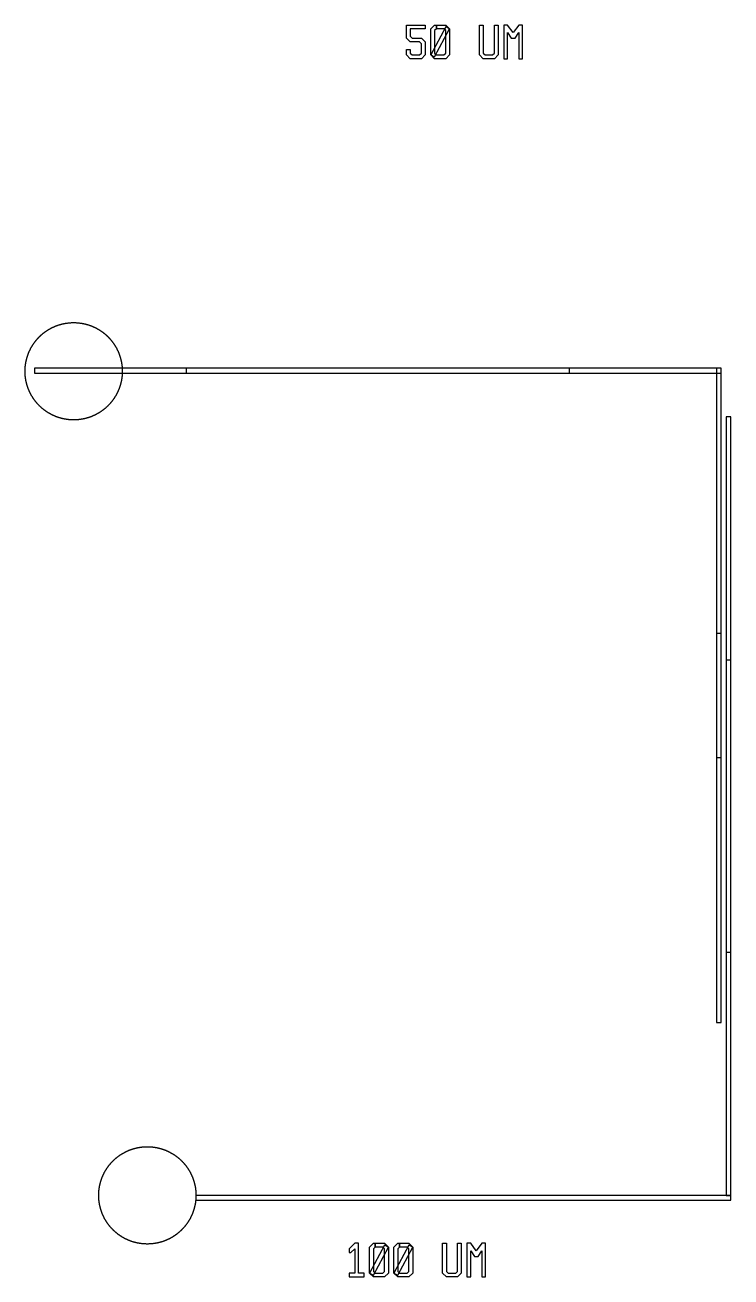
# Model space of a CAD drawing. Extents: x -15120 to 12634, y -34177 to 37439.
# Drawn here: x -14465 to 50, y -34177 to -8445 of the extents above; entities that cross this region are included whole.
import ezdxf

# ---------------------------------------------------------------- set-up
doc = ezdxf.new("R2010")
doc.units = 0
doc.layers.add('New_Layer', color=20, linetype='CONTINUOUS')
doc.layers.add('Poly', color=20, linetype='CONTINUOUS')

msp = doc.modelspace()

# ---------------------------------------------------------------- linework, layer by layer
at = {"layer": 'New_Layer'}
for points in [[(-12464.8, -15575.65), (-12465.1, -15589.75), (-12465.6, -15603.85), (-12466.3, -15617.9), (-12466.75, -15624.95), (-12467.2, -15631.95), (-12467.7, -15638.95), (-12468.3, -15646), (-12468.9, -15653), (-12469.6, -15660.05), (-12470.3, -15667.05), (-12471.05, -15674.05), (-12472.75, -15688.05), (-12473.65, -15695), (-12474.65, -15702), (-12475.65, -15708.95), (-12476.7, -15715.9), (-12477.8, -15722.85), (-12479, -15729.85), (-12480.2, -15736.75), (-12481.45, -15743.7), (-12482.75, -15750.6), (-12484.1, -15757.55), (-12485.5, -15764.4), (-12486.95, -15771.3), (-12488.45, -15778.15), (-12490, -15785.05), (-12491.6, -15791.9), (-12493.25, -15798.75), (-12494.95, -15805.6), (-12496.7, -15812.45), (-12498.5, -15819.25), (-12500.35, -15826.05), (-12502.2, -15832.8), (-12504.15, -15839.6), (-12506.15, -15846.4), (-12508.15, -15853.1), (-12510.25, -15859.85), (-12512.35, -15866.55), (-12516.75, -15879.95), (-12519.05, -15886.65), (-12521.35, -15893.3), (-12523.7, -15899.9), (-12526.1, -15906.55), (-12528.55, -15913.15), (-12531.05, -15919.7), (-12533.6, -15926.3), (-12536.2, -15932.85), (-12538.8, -15939.3), (-12541.5, -15945.85), (-12544.25, -15952.4), (-12547, -15958.8), (-12549.85, -15965.3), (-12552.7, -15971.7), (-12555.6, -15978.1), (-12558.55, -15984.5), (-12561.55, -15990.85), (-12564.6, -15997.2), (-12567.7, -16003.55), (-12570.85, -16009.9), (-12574.05, -16016.2), (-12577.25, -16022.45), (-12580.5, -16028.65), (-12583.8, -16034.85), (-12587.2, -16041.1), (-12590.55, -16047.2), (-12594, -16053.35), (-12597.5, -16059.5), (-12601.05, -16065.6), (-12604.6, -16071.65), (-12608.25, -16077.75), (-12611.85, -16083.7), (-12615.55, -16089.7), (-12619.35, -16095.75), (-12623.1, -16101.65), (-12626.95, -16107.6), (-12630.8, -16113.45), (-12634.7, -16119.3), (-12638.65, -16125.1), (-12642.65, -16130.95), (-12646.7, -16136.75), (-12650.75, -16142.45), (-12654.85, -16148.15), (-12659, -16153.85), (-12663.2, -16159.5), (-12667.45, -16165.15), (-12671.7, -16170.75), (-12676, -16176.3), (-12680.35, -16181.85), (-12684.75, -16187.35), (-12689.2, -16192.85), (-12693.65, -16198.3), (-12698.15, -16203.7), (-12702.7, -16209.1), (-12707.3, -16214.5), (-12711.9, -16219.75), (-12716.55, -16225.05), (-12721.25, -16230.3), (-12726, -16235.55), (-12730.75, -16240.75), (-12735.5, -16245.85), (-12740.4, -16251), (-12745.25, -16256.05), (-12750.15, -16261.1), (-12755.1, -16266.15), (-12760.1, -16271.15), (-12765.15, -16276.1), (-12770.2, -16281), (-12775.25, -16285.85), (-12780.4, -16290.75), (-12785.5, -16295.5), (-12790.7, -16300.25), (-12795.95, -16305), (-12801.2, -16309.7), (-12806.5, -16314.35), (-12811.75, -16318.95), (-12817.15, -16323.55), (-12822.55, -16328.1), (-12827.95, -16332.6), (-12833.4, -16337.05), (-12838.9, -16341.5), (-12844.4, -16345.9), (-12849.95, -16350.25), (-12855.5, -16354.55), (-12861.1, -16358.8), (-12866.75, -16363.05), (-12872.4, -16367.25), (-12878.1, -16371.4), (-12883.8, -16375.5), (-12889.5, -16379.55), (-12895.3, -16383.6), (-12901.15, -16387.6), (-12906.95, -16391.55), (-12912.8, -16395.45), (-12918.65, -16399.3), (-12924.6, -16403.15), (-12930.5, -16406.9), (-12936.55, -16410.7), (-12942.55, -16414.4), (-12948.5, -16418), (-12954.6, -16421.65), (-12960.65, -16425.2), (-12966.75, -16428.75), (-12972.9, -16432.25), (-12979.05, -16435.7), (-12985.15, -16439.05), (-12991.4, -16442.45), (-12997.6, -16445.75), (-13003.8, -16449), (-13010.05, -16452.2), (-13016.35, -16455.4), (-13022.7, -16458.55), (-13029.05, -16461.65), (-13035.4, -16464.7), (-13041.75, -16467.7), (-13048.15, -16470.65), (-13054.55, -16473.55), (-13060.95, -16476.4), (-13067.45, -16479.25), (-13073.85, -16482), (-13080.4, -16484.75), (-13086.95, -16487.45), (-13093.4, -16490.05), (-13099.95, -16492.65), (-13106.55, -16495.2), (-13113.1, -16497.7), (-13119.7, -16500.15), (-13126.35, -16502.55), (-13132.95, -16504.9), (-13139.6, -16507.2), (-13146.3, -16509.5), (-13159.7, -16513.9), (-13166.4, -16516), (-13173.15, -16518.1), (-13179.85, -16520.1), (-13186.65, -16522.1), (-13193.45, -16524.05), (-13200.2, -16525.9), (-13207, -16527.75), (-13213.8, -16529.55), (-13220.65, -16531.3), (-13227.5, -16533), (-13234.35, -16534.65), (-13241.2, -16536.25), (-13248.1, -16537.8), (-13254.95, -16539.3), (-13261.85, -16540.75), (-13268.7, -16542.15), (-13275.65, -16543.5), (-13282.55, -16544.8), (-13289.5, -16546.05), (-13296.4, -16547.25), (-13303.4, -16548.45), (-13310.35, -16549.55), (-13317.3, -16550.6), (-13324.25, -16551.6), (-13331.25, -16552.6), (-13338.2, -16553.5), (-13352.2, -16555.2), (-13359.2, -16555.95), (-13366.2, -16556.65), (-13373.25, -16557.35), (-13380.25, -16557.95), (-13387.3, -16558.55), (-13394.3, -16559.05), (-13401.3, -16559.5), (-13408.35, -16559.95), (-13422.4, -16560.65), (-13436.5, -16561.15), (-13450.6, -16561.45), (-13464.7, -16561.55), (-13478.8, -16561.45), (-13492.9, -16561.15), (-13507, -16560.65), (-13521.05, -16559.95), (-13528.1, -16559.5), (-13535.1, -16559.05), (-13542.1, -16558.55), (-13549.15, -16557.95), (-13556.15, -16557.35), (-13563.2, -16556.65), (-13570.2, -16555.95), (-13577.2, -16555.2), (-13591.2, -16553.5), (-13598.15, -16552.6), (-13605.15, -16551.6), (-13612.1, -16550.6), (-13619.05, -16549.55), (-13626, -16548.45), (-13633, -16547.25), (-13639.9, -16546.05), (-13646.85, -16544.8), (-13653.75, -16543.5), (-13660.7, -16542.15), (-13667.55, -16540.75), (-13674.45, -16539.3), (-13681.3, -16537.8), (-13688.2, -16536.25), (-13695.05, -16534.65), (-13701.9, -16533), (-13708.75, -16531.3), (-13715.6, -16529.55), (-13722.4, -16527.75), (-13729.2, -16525.9), (-13735.95, -16524.05), (-13742.75, -16522.1), (-13749.55, -16520.1), (-13756.25, -16518.1), (-13763, -16516), (-13769.7, -16513.9), (-13783.1, -16509.5), (-13789.8, -16507.2), (-13796.45, -16504.9), (-13803.05, -16502.55), (-13809.7, -16500.15), (-13816.3, -16497.7), (-13822.85, -16495.2), (-13829.45, -16492.65), (-13836, -16490.05), (-13842.45, -16487.45), (-13849, -16484.75), (-13855.55, -16482), (-13861.95, -16479.25), (-13868.45, -16476.4), (-13874.85, -16473.55), (-13881.25, -16470.65), (-13887.65, -16467.7), (-13894, -16464.7), (-13900.35, -16461.65), (-13906.7, -16458.55), (-13913.05, -16455.4), (-13919.35, -16452.2), (-13925.6, -16449), (-13931.8, -16445.75), (-13938, -16442.45), (-13944.25, -16439.05), (-13950.35, -16435.7), (-13956.5, -16432.25), (-13962.65, -16428.75), (-13968.75, -16425.2), (-13974.8, -16421.65), (-13980.9, -16418), (-13986.85, -16414.4), (-13992.85, -16410.7), (-13998.9, -16406.9), (-14004.8, -16403.15), (-14010.75, -16399.3), (-14016.6, -16395.45), (-14022.45, -16391.55), (-14028.25, -16387.6), (-14034.1, -16383.6), (-14039.9, -16379.55), (-14045.6, -16375.5), (-14051.3, -16371.4), (-14057, -16367.25), (-14062.65, -16363.05), (-14068.3, -16358.8), (-14073.9, -16354.55), (-14079.45, -16350.25), (-14085, -16345.9), (-14090.5, -16341.5), (-14096, -16337.05), (-14101.45, -16332.6), (-14106.85, -16328.1), (-14112.25, -16323.55), (-14117.65, -16318.95), (-14122.9, -16314.35), (-14128.2, -16309.7), (-14133.45, -16305), (-14138.7, -16300.25), (-14143.9, -16295.5), (-14149, -16290.75), (-14154.15, -16285.85), (-14159.2, -16281), (-14164.25, -16276.1), (-14169.3, -16271.15), (-14174.3, -16266.15), (-14179.25, -16261.1), (-14184.15, -16256.05), (-14189, -16251), (-14193.9, -16245.85), (-14198.65, -16240.75), (-14203.4, -16235.55), (-14208.15, -16230.3), (-14212.85, -16225.05), (-14217.5, -16219.75), (-14222.1, -16214.5), (-14226.7, -16209.1), (-14231.25, -16203.7), (-14235.75, -16198.3), (-14240.2, -16192.85), (-14244.65, -16187.35), (-14249.05, -16181.85), (-14253.4, -16176.3), (-14257.7, -16170.75), (-14261.95, -16165.15), (-14266.2, -16159.5), (-14270.4, -16153.85), (-14274.55, -16148.15), (-14278.65, -16142.45), (-14282.7, -16136.75), (-14286.75, -16130.95), (-14290.75, -16125.1), (-14294.7, -16119.3), (-14298.6, -16113.45), (-14302.45, -16107.6), (-14306.3, -16101.65), (-14310.05, -16095.75), (-14313.85, -16089.7), (-14317.55, -16083.7), (-14321.15, -16077.75), (-14324.8, -16071.65), (-14328.35, -16065.6), (-14331.9, -16059.5), (-14335.4, -16053.35), (-14338.85, -16047.2), (-14342.2, -16041.1), (-14345.6, -16034.85), (-14348.9, -16028.65), (-14352.15, -16022.45), (-14355.35, -16016.2), (-14358.55, -16009.9), (-14361.7, -16003.55), (-14364.8, -15997.2), (-14367.85, -15990.85), (-14370.85, -15984.5), (-14373.8, -15978.1), (-14376.7, -15971.7), (-14379.55, -15965.3), (-14382.4, -15958.8), (-14385.15, -15952.4), (-14387.9, -15945.85), (-14390.6, -15939.3), (-14393.2, -15932.85), (-14395.8, -15926.3), (-14398.35, -15919.7), (-14400.85, -15913.15), (-14403.3, -15906.55), (-14405.7, -15899.9), (-14408.05, -15893.3), (-14410.35, -15886.65), (-14412.65, -15879.95), (-14417.05, -15866.55), (-14419.15, -15859.85), (-14421.25, -15853.1), (-14423.25, -15846.4), (-14425.25, -15839.6), (-14427.2, -15832.8), (-14429.05, -15826.05), (-14430.9, -15819.25), (-14432.7, -15812.45), (-14434.45, -15805.6), (-14436.15, -15798.75), (-14437.8, -15791.9), (-14439.4, -15785.05), (-14440.95, -15778.15), (-14442.45, -15771.3), (-14443.9, -15764.4), (-14445.3, -15757.55), (-14446.65, -15750.6), (-14447.95, -15743.7), (-14449.2, -15736.75), (-14450.4, -15729.85), (-14451.6, -15722.85), (-14452.7, -15715.9), (-14453.75, -15708.95), (-14454.75, -15702), (-14455.75, -15695), (-14456.65, -15688.05), (-14458.35, -15674.05), (-14459.1, -15667.05), (-14459.8, -15660.05), (-14460.5, -15653), (-14461.1, -15646), (-14461.7, -15638.95), (-14462.2, -15631.95), (-14462.65, -15624.95), (-14463.1, -15617.9), (-14463.8, -15603.85), (-14464.3, -15589.75), (-14464.6, -15575.65), (-14464.7, -15561.55), (-14464.6, -15547.45), (-14464.3, -15533.35), (-14463.8, -15519.25), (-14463.1, -15505.2), (-14462.65, -15498.15), (-14462.2, -15491.15), (-14461.7, -15484.15), (-14461.1, -15477.1), (-14460.5, -15470.1), (-14459.8, -15463.05), (-14459.1, -15456.05), (-14458.35, -15449.05), (-14456.65, -15435.05), (-14455.75, -15428.1), (-14454.75, -15421.1), (-14453.75, -15414.15), (-14452.7, -15407.2), (-14451.6, -15400.25), (-14450.4, -15393.25), (-14449.2, -15386.35), (-14447.95, -15379.4), (-14446.65, -15372.5), (-14445.3, -15365.55), (-14443.9, -15358.7), (-14442.45, -15351.8), (-14440.95, -15344.95), (-14439.4, -15338.05), (-14437.8, -15331.2), (-14436.15, -15324.35), (-14434.45, -15317.5), (-14432.7, -15310.65), (-14430.9, -15303.85), (-14429.05, -15297.05), (-14427.2, -15290.3), (-14425.25, -15283.5), (-14423.25, -15276.7), (-14421.25, -15270), (-14419.15, -15263.25), (-14417.05, -15256.55), (-14412.65, -15243.15), (-14410.35, -15236.45), (-14408.05, -15229.8), (-14405.7, -15223.2), (-14403.3, -15216.55), (-14400.85, -15209.95), (-14398.35, -15203.4), (-14395.8, -15196.8), (-14393.2, -15190.25), (-14390.6, -15183.8), (-14387.9, -15177.25), (-14385.15, -15170.7), (-14382.4, -15164.3), (-14379.55, -15157.8), (-14376.7, -15151.4), (-14373.8, -15145), (-14370.85, -15138.6), (-14367.85, -15132.25), (-14364.8, -15125.9), (-14361.7, -15119.55), (-14358.55, -15113.2), (-14355.35, -15106.9), (-14352.15, -15100.65), (-14348.9, -15094.45), (-14345.6, -15088.25), (-14342.2, -15082), (-14338.85, -15075.9), (-14335.4, -15069.75), (-14331.9, -15063.6), (-14328.35, -15057.5), (-14324.8, -15051.45), (-14321.15, -15045.35), (-14317.55, -15039.4), (-14313.85, -15033.4), (-14310.05, -15027.35), (-14306.3, -15021.45), (-14302.45, -15015.5), (-14298.6, -15009.65), (-14294.7, -15003.8), (-14290.75, -14998), (-14286.75, -14992.15), (-14282.7, -14986.35), (-14278.65, -14980.65), (-14274.55, -14974.95), (-14270.4, -14969.25), (-14266.2, -14963.6), (-14261.95, -14957.95), (-14257.7, -14952.35), (-14253.4, -14946.8), (-14249.05, -14941.25), (-14244.65, -14935.75), (-14240.2, -14930.25), (-14235.75, -14924.8), (-14231.25, -14919.4), (-14226.7, -14914), (-14222.1, -14908.6), (-14217.5, -14903.35), (-14212.85, -14898.05), (-14208.15, -14892.8), (-14203.4, -14887.55), (-14198.65, -14882.35), (-14193.9, -14877.25), (-14189, -14872.1), (-14184.15, -14867.05), (-14179.25, -14862), (-14174.3, -14856.95), (-14169.3, -14851.95), (-14164.25, -14847), (-14159.2, -14842.1), (-14154.15, -14837.25), (-14149, -14832.35), (-14143.9, -14827.6), (-14138.7, -14822.85), (-14133.45, -14818.1), (-14128.2, -14813.4), (-14122.9, -14808.75), (-14117.65, -14804.15), (-14112.25, -14799.55), (-14106.85, -14795), (-14101.45, -14790.5), (-14096, -14786.05), (-14090.5, -14781.6), (-14085, -14777.2), (-14079.45, -14772.85), (-14073.9, -14768.55), (-14068.3, -14764.3), (-14062.65, -14760.05), (-14057, -14755.85), (-14051.3, -14751.7), (-14045.6, -14747.6), (-14039.9, -14743.55), (-14034.1, -14739.5), (-14028.25, -14735.5), (-14022.45, -14731.55), (-14016.6, -14727.65), (-14010.75, -14723.8), (-14004.8, -14719.95), (-13998.9, -14716.2), (-13992.85, -14712.4), (-13986.85, -14708.7), (-13980.9, -14705.1), (-13974.8, -14701.45), (-13968.75, -14697.9), (-13962.65, -14694.35), (-13956.5, -14690.85), (-13950.35, -14687.4), (-13944.25, -14684.05), (-13938, -14680.65), (-13931.8, -14677.35), (-13925.6, -14674.1), (-13919.35, -14670.9), (-13913.05, -14667.7), (-13906.7, -14664.55), (-13900.35, -14661.45), (-13894, -14658.4), (-13887.65, -14655.4), (-13881.25, -14652.45), (-13874.85, -14649.55), (-13868.45, -14646.7), (-13861.95, -14643.85), (-13855.55, -14641.1), (-13849, -14638.35), (-13842.45, -14635.65), (-13836, -14633.05), (-13829.45, -14630.45), (-13822.85, -14627.9), (-13816.3, -14625.4), (-13809.7, -14622.95), (-13803.05, -14620.55), (-13796.45, -14618.2), (-13789.8, -14615.9), (-13783.1, -14613.6), (-13769.7, -14609.2), (-13763, -14607.1), (-13756.25, -14605), (-13749.55, -14603), (-13742.75, -14601), (-13735.95, -14599.05), (-13729.2, -14597.2), (-13722.4, -14595.35), (-13715.6, -14593.55), (-13708.75, -14591.8), (-13701.9, -14590.1), (-13695.05, -14588.45), (-13688.2, -14586.85), (-13681.3, -14585.3), (-13674.45, -14583.8), (-13667.55, -14582.35), (-13660.7, -14580.95), (-13653.75, -14579.6), (-13646.85, -14578.3), (-13639.9, -14577.05), (-13633, -14575.85), (-13626, -14574.65), (-13619.05, -14573.55), (-13612.1, -14572.5), (-13605.15, -14571.5), (-13598.15, -14570.5), (-13591.2, -14569.6), (-13577.2, -14567.9), (-13570.2, -14567.15), (-13563.2, -14566.45), (-13556.15, -14565.75), (-13549.15, -14565.15), (-13542.1, -14564.55), (-13535.1, -14564.05), (-13528.1, -14563.6), (-13521.05, -14563.15), (-13507, -14562.45), (-13492.9, -14561.95), (-13478.8, -14561.65), (-13464.7, -14561.55), (-13450.6, -14561.65), (-13436.5, -14561.95), (-13422.4, -14562.45), (-13408.35, -14563.15), (-13401.3, -14563.6), (-13394.3, -14564.05), (-13387.3, -14564.55), (-13380.25, -14565.15), (-13373.25, -14565.75), (-13366.2, -14566.45), (-13359.2, -14567.15), (-13352.2, -14567.9), (-13338.2, -14569.6), (-13331.25, -14570.5), (-13324.25, -14571.5), (-13317.3, -14572.5), (-13310.35, -14573.55), (-13303.4, -14574.65), (-13296.4, -14575.85), (-13289.5, -14577.05), (-13282.55, -14578.3), (-13275.65, -14579.6), (-13268.7, -14580.95), (-13261.85, -14582.35), (-13254.95, -14583.8), (-13248.1, -14585.3), (-13241.2, -14586.85), (-13234.35, -14588.45), (-13227.5, -14590.1), (-13220.65, -14591.8), (-13213.8, -14593.55), (-13207, -14595.35), (-13200.2, -14597.2), (-13193.45, -14599.05), (-13186.65, -14601), (-13179.85, -14603), (-13173.15, -14605), (-13166.4, -14607.1), (-13159.7, -14609.2), (-13146.3, -14613.6), (-13139.6, -14615.9), (-13132.95, -14618.2), (-13126.35, -14620.55), (-13119.7, -14622.95), (-13113.1, -14625.4), (-13106.55, -14627.9), (-13099.95, -14630.45), (-13093.4, -14633.05), (-13086.95, -14635.65), (-13080.4, -14638.35), (-13073.85, -14641.1), (-13067.45, -14643.85), (-13060.95, -14646.7), (-13054.55, -14649.55), (-13048.15, -14652.45), (-13041.75, -14655.4), (-13035.4, -14658.4), (-13029.05, -14661.45), (-13022.7, -14664.55), (-13016.35, -14667.7), (-13010.05, -14670.9), (-13003.8, -14674.1), (-12997.6, -14677.35), (-12991.4, -14680.65), (-12985.15, -14684.05), (-12979.05, -14687.4), (-12972.9, -14690.85), (-12966.75, -14694.35), (-12960.65, -14697.9), (-12954.6, -14701.45), (-12948.5, -14705.1), (-12942.55, -14708.7), (-12936.55, -14712.4), (-12930.5, -14716.2), (-12924.6, -14719.95), (-12918.65, -14723.8), (-12912.8, -14727.65), (-12906.95, -14731.55), (-12901.15, -14735.5), (-12895.3, -14739.5), (-12889.5, -14743.55), (-12883.8, -14747.6), (-12878.1, -14751.7), (-12872.4, -14755.85), (-12866.75, -14760.05), (-12861.1, -14764.3), (-12855.5, -14768.55), (-12849.95, -14772.85), (-12844.4, -14777.2), (-12838.9, -14781.6), (-12833.4, -14786.05), (-12827.95, -14790.5), (-12822.55, -14795), (-12817.15, -14799.55), (-12811.75, -14804.15), (-12806.5, -14808.75), (-12801.2, -14813.4), (-12795.95, -14818.1), (-12790.7, -14822.85), (-12785.5, -14827.6), (-12780.4, -14832.35), (-12775.25, -14837.25), (-12770.2, -14842.1), (-12765.15, -14847), (-12760.1, -14851.95), (-12755.1, -14856.95), (-12750.15, -14862), (-12745.25, -14867.05), (-12740.4, -14872.1), (-12735.5, -14877.25), (-12730.75, -14882.35), (-12726, -14887.55), (-12721.25, -14892.8), (-12716.55, -14898.05), (-12711.9, -14903.35), (-12707.3, -14908.6), (-12702.7, -14914), (-12698.15, -14919.4), (-12693.65, -14924.8), (-12689.2, -14930.25), (-12684.75, -14935.75), (-12680.35, -14941.25), (-12676, -14946.8), (-12671.7, -14952.35), (-12667.45, -14957.95), (-12663.2, -14963.6), (-12659, -14969.25), (-12654.85, -14974.95), (-12650.75, -14980.65), (-12646.7, -14986.35), (-12642.65, -14992.15), (-12638.65, -14998), (-12634.7, -15003.8), (-12630.8, -15009.65), (-12626.95, -15015.5), (-12623.1, -15021.45), (-12619.35, -15027.35), (-12615.55, -15033.4), (-12611.85, -15039.4), (-12608.25, -15045.35), (-12604.6, -15051.45), (-12601.05, -15057.5), (-12597.5, -15063.6), (-12594, -15069.75), (-12590.55, -15075.9), (-12587.2, -15082), (-12583.8, -15088.25), (-12580.5, -15094.45), (-12577.25, -15100.65), (-12574.05, -15106.9), (-12570.85, -15113.2), (-12567.7, -15119.55), (-12564.6, -15125.9), (-12561.55, -15132.25), (-12558.55, -15138.6), (-12555.6, -15145), (-12552.7, -15151.4), (-12549.85, -15157.8), (-12547, -15164.3), (-12544.25, -15170.7), (-12541.5, -15177.25), (-12538.8, -15183.8), (-12536.2, -15190.25), (-12533.6, -15196.8), (-12531.05, -15203.4), (-12528.55, -15209.95), (-12526.1, -15216.55), (-12523.7, -15223.2), (-12521.35, -15229.8), (-12519.05, -15236.45), (-12516.75, -15243.15), (-12512.35, -15256.55), (-12510.25, -15263.25), (-12508.15, -15270), (-12506.15, -15276.7), (-12504.15, -15283.5), (-12502.2, -15290.3), (-12500.35, -15297.05), (-12498.5, -15303.85), (-12496.7, -15310.65), (-12494.95, -15317.5), (-12493.25, -15324.35), (-12491.6, -15331.2), (-12490, -15338.05), (-12488.45, -15344.95), (-12486.95, -15351.8), (-12485.5, -15358.7), (-12484.1, -15365.55), (-12482.75, -15372.5), (-12481.45, -15379.4), (-12480.2, -15386.35), (-12479, -15393.25), (-12477.8, -15400.25), (-12476.7, -15407.2), (-12475.65, -15414.15), (-12474.65, -15421.1), (-12473.65, -15428.1), (-12472.75, -15435.05), (-12471.05, -15449.05), (-12470.3, -15456.05), (-12469.6, -15463.05), (-12468.9, -15470.1), (-12468.3, -15477.1), (-12467.7, -15484.15), (-12467.2, -15491.15), (-12466.75, -15498.15), (-12466.3, -15505.2), (-12465.6, -15519.25), (-12465.1, -15533.35), (-12464.8, -15547.45), (-12464.7, -15561.55)], [(-250, -23500), (-150, -23500), (-150, -15500), (-250, -15500)], [(-250, -28950), (-150, -28950), (-150, -20950), (-250, -20950)], [(-10950.1, -32514.1), (-10950.4, -32528.2), (-10950.9, -32542.3), (-10951.6, -32556.35), (-10952.05, -32563.4), (-10952.5, -32570.4), (-10953, -32577.4), (-10953.6, -32584.45), (-10954.2, -32591.45), (-10954.9, -32598.5), (-10955.6, -32605.5), (-10956.35, -32612.5), (-10958.05, -32626.5), (-10958.95, -32633.45), (-10959.95, -32640.45), (-10960.95, -32647.4), (-10962, -32654.35), (-10963.1, -32661.3), (-10964.3, -32668.3), (-10965.5, -32675.2), (-10966.75, -32682.15), (-10968.05, -32689.05), (-10969.4, -32696), (-10970.8, -32702.85), (-10972.25, -32709.75), (-10973.75, -32716.6), (-10975.3, -32723.5), (-10976.9, -32730.35), (-10978.55, -32737.2), (-10980.25, -32744.05), (-10982, -32750.9), (-10983.8, -32757.7), (-10985.65, -32764.5), (-10987.5, -32771.25), (-10989.45, -32778.05), (-10991.45, -32784.85), (-10993.45, -32791.55), (-10995.55, -32798.3), (-10997.65, -32805), (-11002.05, -32818.4), (-11004.35, -32825.1), (-11006.65, -32831.75), (-11009, -32838.35), (-11011.4, -32845), (-11013.85, -32851.6), (-11016.35, -32858.15), (-11018.9, -32864.75), (-11021.5, -32871.3), (-11024.1, -32877.75), (-11026.8, -32884.3), (-11029.55, -32890.85), (-11032.3, -32897.25), (-11035.15, -32903.75), (-11038, -32910.15), (-11040.9, -32916.55), (-11043.85, -32922.95), (-11046.85, -32929.3), (-11049.9, -32935.65), (-11053, -32942), (-11056.15, -32948.35), (-11059.35, -32954.65), (-11062.55, -32960.9), (-11065.8, -32967.1), (-11069.1, -32973.3), (-11072.5, -32979.55), (-11075.85, -32985.65), (-11079.3, -32991.8), (-11082.8, -32997.95), (-11086.35, -33004.05), (-11089.9, -33010.1), (-11093.55, -33016.2), (-11097.15, -33022.15), (-11100.85, -33028.15), (-11104.65, -33034.2), (-11108.4, -33040.1), (-11112.25, -33046.05), (-11116.1, -33051.9), (-11120, -33057.75), (-11123.95, -33063.55), (-11127.95, -33069.4), (-11132, -33075.2), (-11136.05, -33080.9), (-11140.15, -33086.6), (-11144.3, -33092.3), (-11148.5, -33097.95), (-11152.75, -33103.6), (-11157, -33109.2), (-11161.3, -33114.75), (-11165.65, -33120.3), (-11170.05, -33125.8), (-11174.5, -33131.3), (-11178.95, -33136.75), (-11183.45, -33142.15), (-11188, -33147.55), (-11192.6, -33152.95), (-11197.2, -33158.2), (-11201.85, -33163.5), (-11206.55, -33168.75), (-11211.3, -33174), (-11216.05, -33179.2), (-11220.8, -33184.3), (-11225.7, -33189.45), (-11230.55, -33194.5), (-11235.45, -33199.55), (-11240.4, -33204.6), (-11245.4, -33209.6), (-11250.45, -33214.55), (-11255.5, -33219.45), (-11260.55, -33224.3), (-11265.7, -33229.2), (-11270.8, -33233.95), (-11276, -33238.7), (-11281.25, -33243.45), (-11286.5, -33248.15), (-11291.8, -33252.8), (-11297.05, -33257.4), (-11302.45, -33262), (-11307.85, -33266.55), (-11313.25, -33271.05), (-11318.7, -33275.5), (-11324.2, -33279.95), (-11329.7, -33284.35), (-11335.25, -33288.7), (-11340.8, -33293), (-11346.4, -33297.25), (-11352.05, -33301.5), (-11357.7, -33305.7), (-11363.4, -33309.85), (-11369.1, -33313.95), (-11374.8, -33318), (-11380.6, -33322.05), (-11386.45, -33326.05), (-11392.25, -33330), (-11398.1, -33333.9), (-11403.95, -33337.75), (-11409.9, -33341.6), (-11415.8, -33345.35), (-11421.85, -33349.15), (-11427.85, -33352.85), (-11433.8, -33356.45), (-11439.9, -33360.1), (-11445.95, -33363.65), (-11452.05, -33367.2), (-11458.2, -33370.7), (-11464.35, -33374.15), (-11470.45, -33377.5), (-11476.7, -33380.9), (-11482.9, -33384.2), (-11489.1, -33387.45), (-11495.35, -33390.65), (-11501.65, -33393.85), (-11508, -33397), (-11514.35, -33400.1), (-11520.7, -33403.15), (-11527.05, -33406.15), (-11533.45, -33409.1), (-11539.85, -33412), (-11546.25, -33414.85), (-11552.75, -33417.7), (-11559.15, -33420.45), (-11565.7, -33423.2), (-11572.25, -33425.9), (-11578.7, -33428.5), (-11585.25, -33431.1), (-11591.85, -33433.65), (-11598.4, -33436.15), (-11605, -33438.6), (-11611.65, -33441), (-11618.25, -33443.35), (-11624.9, -33445.65), (-11631.6, -33447.95), (-11645, -33452.35), (-11651.7, -33454.45), (-11658.45, -33456.55), (-11665.15, -33458.55), (-11671.95, -33460.55), (-11678.75, -33462.5), (-11685.5, -33464.35), (-11692.3, -33466.2), (-11699.1, -33468), (-11705.95, -33469.75), (-11712.8, -33471.45), (-11719.65, -33473.1), (-11726.5, -33474.7), (-11733.4, -33476.25), (-11740.25, -33477.75), (-11747.15, -33479.2), (-11754, -33480.6), (-11760.95, -33481.95), (-11767.85, -33483.25), (-11774.8, -33484.5), (-11781.7, -33485.7), (-11788.7, -33486.9), (-11795.65, -33488), (-11802.6, -33489.05), (-11809.55, -33490.05), (-11816.55, -33491.05), (-11823.5, -33491.95), (-11837.5, -33493.65), (-11844.5, -33494.4), (-11851.5, -33495.1), (-11858.55, -33495.8), (-11865.55, -33496.4), (-11872.6, -33497), (-11879.6, -33497.5), (-11886.6, -33497.95), (-11893.65, -33498.4), (-11907.7, -33499.1), (-11921.8, -33499.6), (-11935.9, -33499.9), (-11950, -33500), (-11964.1, -33499.9), (-11978.2, -33499.6), (-11992.3, -33499.1), (-12006.35, -33498.4), (-12013.4, -33497.95), (-12020.4, -33497.5), (-12027.4, -33497), (-12034.45, -33496.4), (-12041.45, -33495.8), (-12048.5, -33495.1), (-12055.5, -33494.4), (-12062.5, -33493.65), (-12076.5, -33491.95), (-12083.45, -33491.05), (-12090.45, -33490.05), (-12097.4, -33489.05), (-12104.35, -33488), (-12111.3, -33486.9), (-12118.3, -33485.7), (-12125.2, -33484.5), (-12132.15, -33483.25), (-12139.05, -33481.95), (-12146, -33480.6), (-12152.85, -33479.2), (-12159.75, -33477.75), (-12166.6, -33476.25), (-12173.5, -33474.7), (-12180.35, -33473.1), (-12187.2, -33471.45), (-12194.05, -33469.75), (-12200.9, -33468), (-12207.7, -33466.2), (-12214.5, -33464.35), (-12221.25, -33462.5), (-12228.05, -33460.55), (-12234.85, -33458.55), (-12241.55, -33456.55), (-12248.3, -33454.45), (-12255, -33452.35), (-12268.4, -33447.95), (-12275.1, -33445.65), (-12281.75, -33443.35), (-12288.35, -33441), (-12295, -33438.6), (-12301.6, -33436.15), (-12308.15, -33433.65), (-12314.75, -33431.1), (-12321.3, -33428.5), (-12327.75, -33425.9), (-12334.3, -33423.2), (-12340.85, -33420.45), (-12347.25, -33417.7), (-12353.75, -33414.85), (-12360.15, -33412), (-12366.55, -33409.1), (-12372.95, -33406.15), (-12379.3, -33403.15), (-12385.65, -33400.1), (-12392, -33397), (-12398.35, -33393.85), (-12404.65, -33390.65), (-12410.9, -33387.45), (-12417.1, -33384.2), (-12423.3, -33380.9), (-12429.55, -33377.5), (-12435.65, -33374.15), (-12441.8, -33370.7), (-12447.95, -33367.2), (-12454.05, -33363.65), (-12460.1, -33360.1), (-12466.2, -33356.45), (-12472.15, -33352.85), (-12478.15, -33349.15), (-12484.2, -33345.35), (-12490.1, -33341.6), (-12496.05, -33337.75), (-12501.9, -33333.9), (-12507.75, -33330), (-12513.55, -33326.05), (-12519.4, -33322.05), (-12525.2, -33318), (-12530.9, -33313.95), (-12536.6, -33309.85), (-12542.3, -33305.7), (-12547.95, -33301.5), (-12553.6, -33297.25), (-12559.2, -33293), (-12564.75, -33288.7), (-12570.3, -33284.35), (-12575.8, -33279.95), (-12581.3, -33275.5), (-12586.75, -33271.05), (-12592.15, -33266.55), (-12597.55, -33262), (-12602.95, -33257.4), (-12608.2, -33252.8), (-12613.5, -33248.15), (-12618.75, -33243.45), (-12624, -33238.7), (-12629.2, -33233.95), (-12634.3, -33229.2), (-12639.45, -33224.3), (-12644.5, -33219.45), (-12649.55, -33214.55), (-12654.6, -33209.6), (-12659.6, -33204.6), (-12664.55, -33199.55), (-12669.45, -33194.5), (-12674.3, -33189.45), (-12679.2, -33184.3), (-12683.95, -33179.2), (-12688.7, -33174), (-12693.45, -33168.75), (-12698.15, -33163.5), (-12702.8, -33158.2), (-12707.4, -33152.95), (-12712, -33147.55), (-12716.55, -33142.15), (-12721.05, -33136.75), (-12725.5, -33131.3), (-12729.95, -33125.8), (-12734.35, -33120.3), (-12738.7, -33114.75), (-12743, -33109.2), (-12747.25, -33103.6), (-12751.5, -33097.95), (-12755.7, -33092.3), (-12759.85, -33086.6), (-12763.95, -33080.9), (-12768, -33075.2), (-12772.05, -33069.4), (-12776.05, -33063.55), (-12780, -33057.75), (-12783.9, -33051.9), (-12787.75, -33046.05), (-12791.6, -33040.1), (-12795.35, -33034.2), (-12799.15, -33028.15), (-12802.85, -33022.15), (-12806.45, -33016.2), (-12810.1, -33010.1), (-12813.65, -33004.05), (-12817.2, -32997.95), (-12820.7, -32991.8), (-12824.15, -32985.65), (-12827.5, -32979.55), (-12830.9, -32973.3), (-12834.2, -32967.1), (-12837.45, -32960.9), (-12840.65, -32954.65), (-12843.85, -32948.35), (-12847, -32942), (-12850.1, -32935.65), (-12853.15, -32929.3), (-12856.15, -32922.95), (-12859.1, -32916.55), (-12862, -32910.15), (-12864.85, -32903.75), (-12867.7, -32897.25), (-12870.45, -32890.85), (-12873.2, -32884.3), (-12875.9, -32877.75), (-12878.5, -32871.3), (-12881.1, -32864.75), (-12883.65, -32858.15), (-12886.15, -32851.6), (-12888.6, -32845), (-12891, -32838.35), (-12893.35, -32831.75), (-12895.65, -32825.1), (-12897.95, -32818.4), (-12902.35, -32805), (-12904.45, -32798.3), (-12906.55, -32791.55), (-12908.55, -32784.85), (-12910.55, -32778.05), (-12912.5, -32771.25), (-12914.35, -32764.5), (-12916.2, -32757.7), (-12918, -32750.9), (-12919.75, -32744.05), (-12921.45, -32737.2), (-12923.1, -32730.35), (-12924.7, -32723.5), (-12926.25, -32716.6), (-12927.75, -32709.75), (-12929.2, -32702.85), (-12930.6, -32696), (-12931.95, -32689.05), (-12933.25, -32682.15), (-12934.5, -32675.2), (-12935.7, -32668.3), (-12936.9, -32661.3), (-12938, -32654.35), (-12939.05, -32647.4), (-12940.05, -32640.45), (-12941.05, -32633.45), (-12941.95, -32626.5), (-12943.65, -32612.5), (-12944.4, -32605.5), (-12945.1, -32598.5), (-12945.8, -32591.45), (-12946.4, -32584.45), (-12947, -32577.4), (-12947.5, -32570.4), (-12947.95, -32563.4), (-12948.4, -32556.35), (-12949.1, -32542.3), (-12949.6, -32528.2), (-12949.9, -32514.1), (-12950, -32500), (-12949.9, -32485.9), (-12949.6, -32471.8), (-12949.1, -32457.7), (-12948.4, -32443.65), (-12947.95, -32436.6), (-12947.5, -32429.6), (-12947, -32422.6), (-12946.4, -32415.55), (-12945.8, -32408.55), (-12945.1, -32401.5), (-12944.4, -32394.5), (-12943.65, -32387.5), (-12941.95, -32373.5), (-12941.05, -32366.55), (-12940.05, -32359.55), (-12939.05, -32352.6), (-12938, -32345.65), (-12936.9, -32338.7), (-12935.7, -32331.7), (-12934.5, -32324.8), (-12933.25, -32317.85), (-12931.95, -32310.95), (-12930.6, -32304), (-12929.2, -32297.15), (-12927.75, -32290.25), (-12926.25, -32283.4), (-12924.7, -32276.5), (-12923.1, -32269.65), (-12921.45, -32262.8), (-12919.75, -32255.95), (-12918, -32249.1), (-12916.2, -32242.3), (-12914.35, -32235.5), (-12912.5, -32228.75), (-12910.55, -32221.95), (-12908.55, -32215.15), (-12906.55, -32208.45), (-12904.45, -32201.7), (-12902.35, -32195), (-12897.95, -32181.6), (-12895.65, -32174.9), (-12893.35, -32168.25), (-12891, -32161.65), (-12888.6, -32155), (-12886.15, -32148.4), (-12883.65, -32141.85), (-12881.1, -32135.25), (-12878.5, -32128.7), (-12875.9, -32122.25), (-12873.2, -32115.7), (-12870.45, -32109.15), (-12867.7, -32102.75), (-12864.85, -32096.25), (-12862, -32089.85), (-12859.1, -32083.45), (-12856.15, -32077.05), (-12853.15, -32070.7), (-12850.1, -32064.35), (-12847, -32058), (-12843.85, -32051.65), (-12840.65, -32045.35), (-12837.45, -32039.1), (-12834.2, -32032.9), (-12830.9, -32026.7), (-12827.5, -32020.45), (-12824.15, -32014.35), (-12820.7, -32008.2), (-12817.2, -32002.05), (-12813.65, -31995.95), (-12810.1, -31989.9), (-12806.45, -31983.8), (-12802.85, -31977.85), (-12799.15, -31971.85), (-12795.35, -31965.8), (-12791.6, -31959.9), (-12787.75, -31953.95), (-12783.9, -31948.1), (-12780, -31942.25), (-12776.05, -31936.45), (-12772.05, -31930.6), (-12768, -31924.8), (-12763.95, -31919.1), (-12759.85, -31913.4), (-12755.7, -31907.7), (-12751.5, -31902.05), (-12747.25, -31896.4), (-12743, -31890.8), (-12738.7, -31885.25), (-12734.35, -31879.7), (-12729.95, -31874.2), (-12725.5, -31868.7), (-12721.05, -31863.25), (-12716.55, -31857.85), (-12712, -31852.45), (-12707.4, -31847.05), (-12702.8, -31841.8), (-12698.15, -31836.5), (-12693.45, -31831.25), (-12688.7, -31826), (-12683.95, -31820.8), (-12679.2, -31815.7), (-12674.3, -31810.55), (-12669.45, -31805.5), (-12664.55, -31800.45), (-12659.6, -31795.4), (-12654.6, -31790.4), (-12649.55, -31785.45), (-12644.5, -31780.55), (-12639.45, -31775.7), (-12634.3, -31770.8), (-12629.2, -31766.05), (-12624, -31761.3), (-12618.75, -31756.55), (-12613.5, -31751.85), (-12608.2, -31747.2), (-12602.95, -31742.6), (-12597.55, -31738), (-12592.15, -31733.45), (-12586.75, -31728.95), (-12581.3, -31724.5), (-12575.8, -31720.05), (-12570.3, -31715.65), (-12564.75, -31711.3), (-12559.2, -31707), (-12553.6, -31702.75), (-12547.95, -31698.5), (-12542.3, -31694.3), (-12536.6, -31690.15), (-12530.9, -31686.05), (-12525.2, -31682), (-12519.4, -31677.95), (-12513.55, -31673.95), (-12507.75, -31670), (-12501.9, -31666.1), (-12496.05, -31662.25), (-12490.1, -31658.4), (-12484.2, -31654.65), (-12478.15, -31650.85), (-12472.15, -31647.15), (-12466.2, -31643.55), (-12460.1, -31639.9), (-12454.05, -31636.35), (-12447.95, -31632.8), (-12441.8, -31629.3), (-12435.65, -31625.85), (-12429.55, -31622.5), (-12423.3, -31619.1), (-12417.1, -31615.8), (-12410.9, -31612.55), (-12404.65, -31609.35), (-12398.35, -31606.15), (-12392, -31603), (-12385.65, -31599.9), (-12379.3, -31596.85), (-12372.95, -31593.85), (-12366.55, -31590.9), (-12360.15, -31588), (-12353.75, -31585.15), (-12347.25, -31582.3), (-12340.85, -31579.55), (-12334.3, -31576.8), (-12327.75, -31574.1), (-12321.3, -31571.5), (-12314.75, -31568.9), (-12308.15, -31566.35), (-12301.6, -31563.85), (-12295, -31561.4), (-12288.35, -31559), (-12281.75, -31556.65), (-12275.1, -31554.35), (-12268.4, -31552.05), (-12255, -31547.65), (-12248.3, -31545.55), (-12241.55, -31543.45), (-12234.85, -31541.45), (-12228.05, -31539.45), (-12221.25, -31537.5), (-12214.5, -31535.65), (-12207.7, -31533.8), (-12200.9, -31532), (-12194.05, -31530.25), (-12187.2, -31528.55), (-12180.35, -31526.9), (-12173.5, -31525.3), (-12166.6, -31523.75), (-12159.75, -31522.25), (-12152.85, -31520.8), (-12146, -31519.4), (-12139.05, -31518.05), (-12132.15, -31516.75), (-12125.2, -31515.5), (-12118.3, -31514.3), (-12111.3, -31513.1), (-12104.35, -31512), (-12097.4, -31510.95), (-12090.45, -31509.95), (-12083.45, -31508.95), (-12076.5, -31508.05), (-12062.5, -31506.35), (-12055.5, -31505.6), (-12048.5, -31504.9), (-12041.45, -31504.2), (-12034.45, -31503.6), (-12027.4, -31503), (-12020.4, -31502.5), (-12013.4, -31502.05), (-12006.35, -31501.6), (-11992.3, -31500.9), (-11978.2, -31500.4), (-11964.1, -31500.1), (-11950, -31500), (-11935.9, -31500.1), (-11921.8, -31500.4), (-11907.7, -31500.9), (-11893.65, -31501.6), (-11886.6, -31502.05), (-11879.6, -31502.5), (-11872.6, -31503), (-11865.55, -31503.6), (-11858.55, -31504.2), (-11851.5, -31504.9), (-11844.5, -31505.6), (-11837.5, -31506.35), (-11823.5, -31508.05), (-11816.55, -31508.95), (-11809.55, -31509.95), (-11802.6, -31510.95), (-11795.65, -31512), (-11788.7, -31513.1), (-11781.7, -31514.3), (-11774.8, -31515.5), (-11767.85, -31516.75), (-11760.95, -31518.05), (-11754, -31519.4), (-11747.15, -31520.8), (-11740.25, -31522.25), (-11733.4, -31523.75), (-11726.5, -31525.3), (-11719.65, -31526.9), (-11712.8, -31528.55), (-11705.95, -31530.25), (-11699.1, -31532), (-11692.3, -31533.8), (-11685.5, -31535.65), (-11678.75, -31537.5), (-11671.95, -31539.45), (-11665.15, -31541.45), (-11658.45, -31543.45), (-11651.7, -31545.55), (-11645, -31547.65), (-11631.6, -31552.05), (-11624.9, -31554.35), (-11618.25, -31556.65), (-11611.65, -31559), (-11605, -31561.4), (-11598.4, -31563.85), (-11591.85, -31566.35), (-11585.25, -31568.9), (-11578.7, -31571.5), (-11572.25, -31574.1), (-11565.7, -31576.8), (-11559.15, -31579.55), (-11552.75, -31582.3), (-11546.25, -31585.15), (-11539.85, -31588), (-11533.45, -31590.9), (-11527.05, -31593.85), (-11520.7, -31596.85), (-11514.35, -31599.9), (-11508, -31603), (-11501.65, -31606.15), (-11495.35, -31609.35), (-11489.1, -31612.55), (-11482.9, -31615.8), (-11476.7, -31619.1), (-11470.45, -31622.5), (-11464.35, -31625.85), (-11458.2, -31629.3), (-11452.05, -31632.8), (-11445.95, -31636.35), (-11439.9, -31639.9), (-11433.8, -31643.55), (-11427.85, -31647.15), (-11421.85, -31650.85), (-11415.8, -31654.65), (-11409.9, -31658.4), (-11403.95, -31662.25), (-11398.1, -31666.1), (-11392.25, -31670), (-11386.45, -31673.95), (-11380.6, -31677.95), (-11374.8, -31682), (-11369.1, -31686.05), (-11363.4, -31690.15), (-11357.7, -31694.3), (-11352.05, -31698.5), (-11346.4, -31702.75), (-11340.8, -31707), (-11335.25, -31711.3), (-11329.7, -31715.65), (-11324.2, -31720.05), (-11318.7, -31724.5), (-11313.25, -31728.95), (-11307.85, -31733.45), (-11302.45, -31738), (-11297.05, -31742.6), (-11291.8, -31747.2), (-11286.5, -31751.85), (-11281.25, -31756.55), (-11276, -31761.3), (-11270.8, -31766.05), (-11265.7, -31770.8), (-11260.55, -31775.7), (-11255.5, -31780.55), (-11250.45, -31785.45), (-11245.4, -31790.4), (-11240.4, -31795.4), (-11235.45, -31800.45), (-11230.55, -31805.5), (-11225.7, -31810.55), (-11220.8, -31815.7), (-11216.05, -31820.8), (-11211.3, -31826), (-11206.55, -31831.25), (-11201.85, -31836.5), (-11197.2, -31841.8), (-11192.6, -31847.05), (-11188, -31852.45), (-11183.45, -31857.85), (-11178.95, -31863.25), (-11174.5, -31868.7), (-11170.05, -31874.2), (-11165.65, -31879.7), (-11161.3, -31885.25), (-11157, -31890.8), (-11152.75, -31896.4), (-11148.5, -31902.05), (-11144.3, -31907.7), (-11140.15, -31913.4), (-11136.05, -31919.1), (-11132, -31924.8), (-11127.95, -31930.6), (-11123.95, -31936.45), (-11120, -31942.25), (-11116.1, -31948.1), (-11112.25, -31953.95), (-11108.4, -31959.9), (-11104.65, -31965.8), (-11100.85, -31971.85), (-11097.15, -31977.85), (-11093.55, -31983.8), (-11089.9, -31989.9), (-11086.35, -31995.95), (-11082.8, -32002.05), (-11079.3, -32008.2), (-11075.85, -32014.35), (-11072.5, -32020.45), (-11069.1, -32026.7), (-11065.8, -32032.9), (-11062.55, -32039.1), (-11059.35, -32045.35), (-11056.15, -32051.65), (-11053, -32058), (-11049.9, -32064.35), (-11046.85, -32070.7), (-11043.85, -32077.05), (-11040.9, -32083.45), (-11038, -32089.85), (-11035.15, -32096.25), (-11032.3, -32102.75), (-11029.55, -32109.15), (-11026.8, -32115.7), (-11024.1, -32122.25), (-11021.5, -32128.7), (-11018.9, -32135.25), (-11016.35, -32141.85), (-11013.85, -32148.4), (-11011.4, -32155), (-11009, -32161.65), (-11006.65, -32168.25), (-11004.35, -32174.9), (-11002.05, -32181.6), (-10997.65, -32195), (-10995.55, -32201.7), (-10993.45, -32208.45), (-10991.45, -32215.15), (-10989.45, -32221.95), (-10987.5, -32228.75), (-10985.65, -32235.5), (-10983.8, -32242.3), (-10982, -32249.1), (-10980.25, -32255.95), (-10978.55, -32262.8), (-10976.9, -32269.65), (-10975.3, -32276.5), (-10973.75, -32283.4), (-10972.25, -32290.25), (-10970.8, -32297.15), (-10969.4, -32304), (-10968.05, -32310.95), (-10966.75, -32317.85), (-10965.5, -32324.8), (-10964.3, -32331.7), (-10963.1, -32338.7), (-10962, -32345.65), (-10960.95, -32352.6), (-10959.95, -32359.55), (-10958.95, -32366.55), (-10958.05, -32373.5), (-10956.35, -32387.5), (-10955.6, -32394.5), (-10954.9, -32401.5), (-10954.2, -32408.55), (-10953.6, -32415.55), (-10953, -32422.6), (-10952.5, -32429.6), (-10952.05, -32436.6), (-10951.6, -32443.65), (-10950.9, -32457.7), (-10950.4, -32471.8), (-10950.1, -32485.9), (-10950, -32500)]]:
    msp.add_lwpolyline(points, close=True, dxfattribs=at)
at = {"layer": 'Poly'}
for points in [[(-6235.273, -8522.269), (-6542.965, -8522.269), (-6542.965, -8676.115), (-6504.504, -8714.577), (-6312.196, -8714.577), (-6235.273, -8791.5), (-6235.273, -9060.731), (-6312.196, -9137.654), (-6542.965, -9137.654), (-6619.888, -9060.731), (-6619.888, -8945.346), (-6542.965, -8945.346), (-6542.965, -9022.269), (-6504.504, -9060.731), (-6350.658, -9060.731), (-6312.196, -9022.269), (-6312.196, -8829.962), (-6350.658, -8791.5), (-6542.965, -8791.5), (-6619.888, -8714.577), (-6619.888, -8445.346), (-6235.273, -8445.346)], [(-6119.888, -8522.269), (-6042.965, -8445.346), (-6004.504, -8445.346), (-6004.504, -8522.269), (-6042.965, -8560.731), (-6042.965, -9022.269), (-6004.504, -9060.731), (-5850.658, -9060.731), (-5812.196, -9022.269), (-5812.196, -8560.731), (-5850.658, -8522.269), (-6004.504, -8522.269), (-6004.504, -8445.346), (-5812.196, -8445.346), (-5735.273, -8522.269), (-5735.273, -9060.731), (-5812.196, -9137.654), (-6042.965, -9137.654), (-6119.888, -9060.731)], [(-6042.965, -9099.192), (-5735.273, -8522.269), (-5812.196, -8483.808), (-6119.888, -9060.731)], [(-5042.965, -8445.346), (-5042.965, -9022.269), (-5004.504, -9060.731), (-4850.658, -9060.731), (-4812.196, -9022.269), (-4812.196, -8445.346), (-4735.273, -8445.346), (-4735.273, -9060.731), (-4812.196, -9137.654), (-5042.965, -9137.654), (-5119.888, -9060.731), (-5119.888, -8445.346)], [(-4542.965, -9137.654), (-4542.965, -8599.192), (-4466.042, -8714.577), (-4389.119, -8714.577), (-4312.196, -8599.192), (-4312.196, -9137.654), (-4235.273, -9137.654), (-4235.273, -8445.346), (-4312.196, -8445.346), (-4427.581, -8599.192), (-4542.965, -8445.346), (-4619.888, -8445.346), (-4619.888, -9137.654)], [(-14268, -15600.55), (-3268, -15600.55), (-3268, -15500.55), (-14268, -15500.55)], [(-11150, -15600), (-150, -15600), (-150, -15500), (-11150, -15500)], [(-50, -27500), (50, -27500), (50, -16500), (-50, -16500)], [(-50, -32500), (50, -32500), (50, -21500), (-50, -21500)], [(-10950, -32600), (50, -32600), (50, -32500), (-10950, -32500)], [(-7763.585, -33677.104), (-7686.662, -33600.181), (-7686.662, -34100.181), (-7802.046, -34100.181), (-7802.046, -34177.104), (-7494.354, -34177.104), (-7494.354, -34100.181), (-7609.738, -34100.181), (-7609.738, -33484.796), (-7686.662, -33484.796), (-7802.046, -33600.181), (-7802.046, -33677.104)], [(-7378.969, -33561.719), (-7302.046, -33484.796), (-7263.585, -33484.796), (-7263.585, -33561.719), (-7302.046, -33600.181), (-7302.046, -34061.719), (-7263.585, -34100.181), (-7109.738, -34100.181), (-7071.277, -34061.719), (-7071.277, -33600.181), (-7109.738, -33561.719), (-7263.585, -33561.719), (-7263.585, -33484.796), (-7071.277, -33484.796), (-6994.354, -33561.719), (-6994.354, -34100.181), (-7071.277, -34177.104), (-7302.046, -34177.104), (-7378.969, -34100.181)], [(-7302.046, -34138.642), (-6994.354, -33561.719), (-7071.277, -33523.258), (-7378.969, -34100.181)], [(-6878.969, -33561.719), (-6802.046, -33484.796), (-6763.585, -33484.796), (-6763.585, -33561.719), (-6802.046, -33600.181), (-6802.046, -34061.719), (-6763.585, -34100.181), (-6609.738, -34100.181), (-6571.277, -34061.719), (-6571.277, -33600.181), (-6609.738, -33561.719), (-6763.585, -33561.719), (-6763.585, -33484.796), (-6571.277, -33484.796), (-6494.354, -33561.719), (-6494.354, -34100.181), (-6571.277, -34177.104), (-6802.046, -34177.104), (-6878.969, -34100.181)], [(-6802.046, -34138.642), (-6494.354, -33561.719), (-6571.277, -33523.258), (-6878.969, -34100.181)], [(-5802.046, -33484.796), (-5802.046, -34061.719), (-5763.585, -34100.181), (-5609.738, -34100.181), (-5571.277, -34061.719), (-5571.277, -33484.796), (-5494.354, -33484.796), (-5494.354, -34100.181), (-5571.277, -34177.104), (-5802.046, -34177.104), (-5878.969, -34100.181), (-5878.969, -33484.796)], [(-5302.046, -34177.104), (-5302.046, -33638.642), (-5225.123, -33754.027), (-5148.2, -33754.027), (-5071.277, -33638.642), (-5071.277, -34177.104), (-4994.354, -34177.104), (-4994.354, -33484.796), (-5071.277, -33484.796), (-5186.662, -33638.642), (-5302.046, -33484.796), (-5378.969, -33484.796), (-5378.969, -34177.104)]]:
    msp.add_lwpolyline(points, close=True, dxfattribs=at)

doc.saveas('drawing.dxf')
